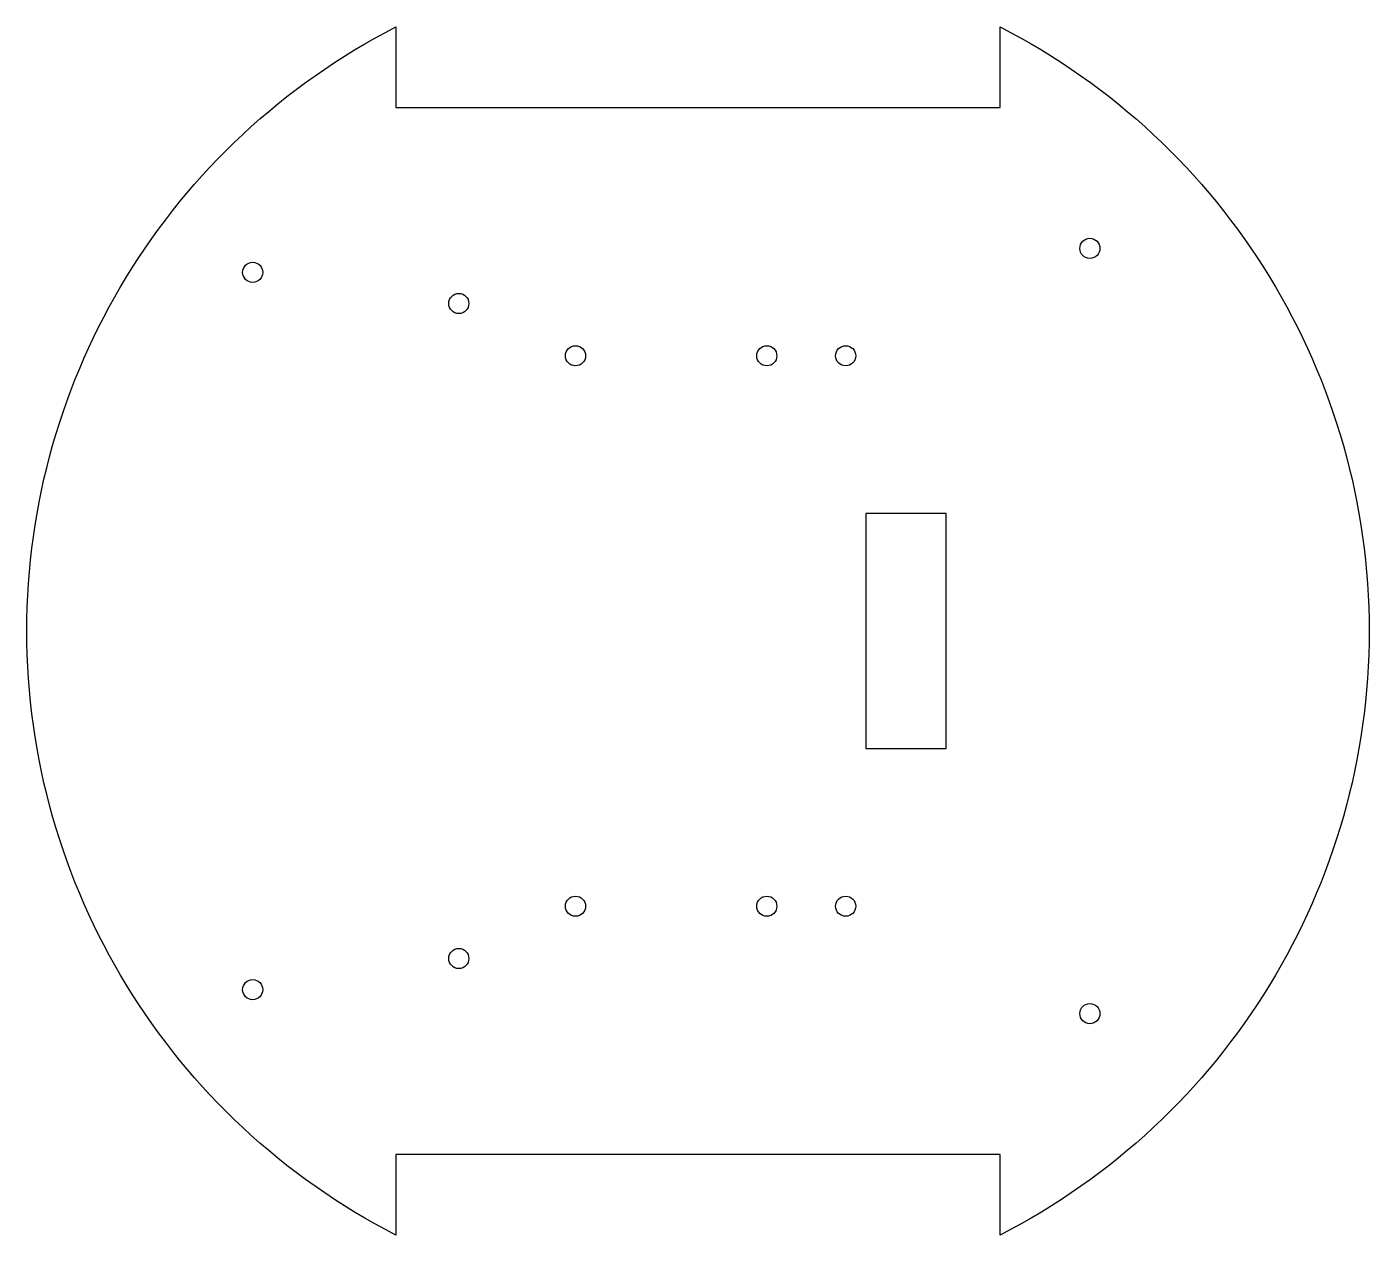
# Model space of a CAD drawing. Header units: millimetres. Extents: x -100 to 100, y -45 to 135.
import ezdxf

# ---------------------------------------------------------------- set-up
doc = ezdxf.new("R2010")
doc.units = ezdxf.units.MM
doc.layers.get('0').update_dxf_attribs({"linetype": 'CONTINUOUS'})

msp = doc.modelspace()

# ---------------------------------------------------------------- linework, layer by layer
msp.add_lwpolyline([(45, -45), (45, -33), (-45, -33), (-45, -45, -0.611111), (-45, 135), (-45, 123), (45, 123), (45, 135, -0.611111)], format="xyb", close=True)
msp.add_lwpolyline([(37, 27.5), (37, 62.5), (25, 62.5), (25, 27.5)], close=True)
for centre in [(58.39, 102), (-66.35, 98.43), (-35.64, 93.79), (-18.25, 86), (10.25, 86), (22, 86), (-18.25, 4), (10.25, 4), (22, 4), (-35.64, -3.79), (-66.35, -8.43), (58.39, -12)]:
    msp.add_circle(centre, 1.5)

doc.saveas('drawing.dxf')
